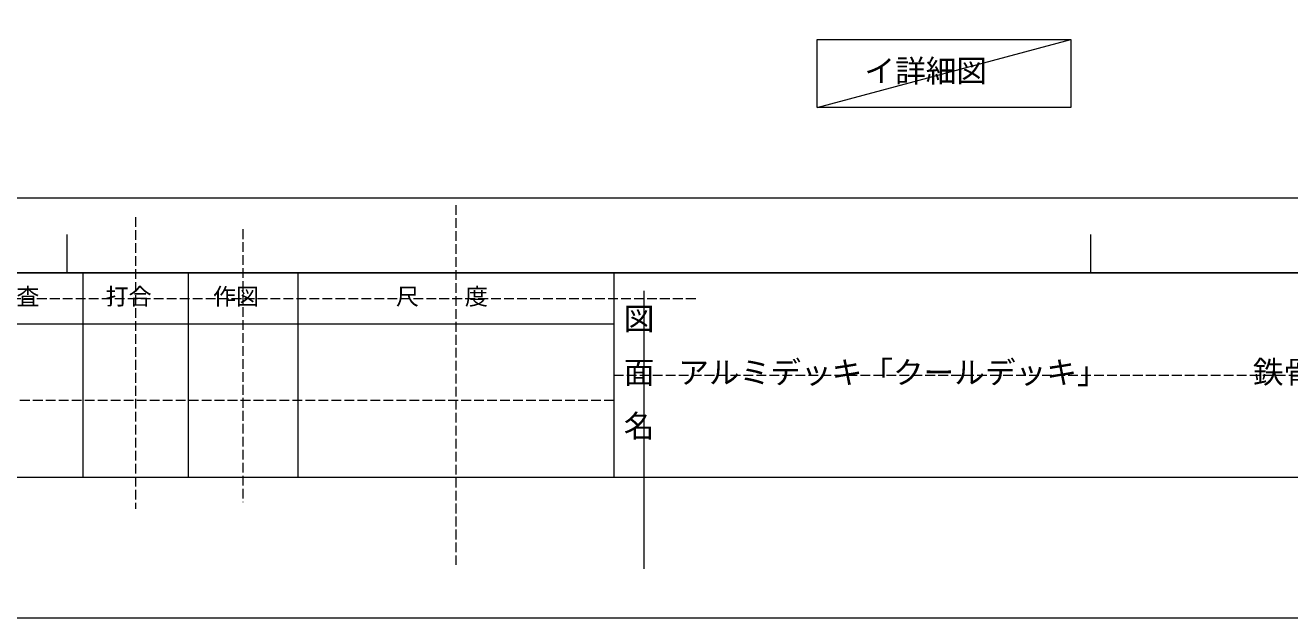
# Model space of a CAD drawing. Units: millimetres on the paper. Extents: x -420 to 420, y -297 to 297.
# Drawn here: x 128.1 to 293.1, y -297 to -219.7 of the extents above; entities that cross this region are included whole.
import ezdxf
from ezdxf.enums import TextEntityAlignment as Align

# ---------------------------------------------------------------- set-up
doc = ezdxf.new("R2010")
doc.units = ezdxf.units.MM
doc.linetypes.add('USER3', pattern=[1.693333, 1.27, -0.423333])
for name, color, linetype, lineweight in [('0-2_A-C01-補助線(非印刷)', 222, 'Continuous', 18), ('0-4_0-A01-枠A', 4, 'Continuous', 18), ('0-6_A-B03-文字_書込_大', 7, 'Continuous', 18), ('0-B_4-F', 7, 'USER3', 18)]:
    doc.layers.add(name, color=color, linetype=linetype, lineweight=lineweight)
doc.layers.add('0-3_0-A02-枠B', color=5, linetype='Continuous')
doc.layers.add('0-5_A-B01-文字_タイトル室名', color=7, linetype='Continuous')
doc.styles.add('ＭＳ ゴシック', font='')
doc.styles.get('ＭＳ ゴシック').set_extended_font_data('MS Gothic')

msp = doc.modelspace()

# ---------------------------------------------------------------- linework, layer by layer
at = {"layer": '0-2_A-C01-補助線(非印刷)'}
for p, q in [((231.425, -230.432), (264.51, -221.543)), ((208.776, -254.333), (208.776, -290.618))]:
    msp.add_line(p, q, dxfattribs=at)
at = {"layer": '0-2_A-C01-補助線(非印刷)', "linetype": 'USER3'}
for p, q in [((184.254, -243.168), (184.254, -290.111)), ((142.468, -244.741), (142.468, -282.806)), ((156.488, -246.311), (156.488, -281.923)), ((114.38, -255.333), (215.845, -255.333)), ((204.873, -265.333), (343.263, -265.333)), ((204.873, -268.667), (117.985, -268.667))]:
    msp.add_line(p, q, dxfattribs=at)
at = {"layer": '0-2_A-C01-補助線(非印刷)', "color": 9}
for p, q in [((133.556, -252), (133.556, -247)), ((267.111, -252), (267.111, -247))]:
    msp.add_line(p, q, dxfattribs=at)
at = {"layer": '0-2_A-C01-補助線(非印刷)'}
for points in [[(-420.5, -297), (420.5, -297), (420.5, 297), (-420.5, 297)], [(-400.667, 278.667), (400.667, 278.667), (400.667, -252), (-400.667, -252)], [(99.443, -242.196), (361.058, -242.196), (361.058, -39.392), (99.443, -39.392)]]:
    msp.add_lwpolyline(points, close=True, dxfattribs=at)
at = {"layer": '0-4_0-A01-枠A'}
for p, q in [((-400.667, -252), (343.263, -252)), ((135.596, -252), (135.596, -278.667)), ((149.341, -252), (149.341, -278.667)), ((163.635, -252), (163.635, -278.667)), ((204.873, -252), (204.873, -258.667)), ((117.985, -258.667), (204.873, -258.667)), ((204.873, -258.667), (204.873, -278.667)), ((-400.667, -278.667), (345.987, -278.667))]:
    msp.add_line(p, q, dxfattribs=at)
at = {"layer": '0-6_A-B03-文字_書込_大'}
msp.add_lwpolyline([(231.425, -221.543), (264.51, -221.543), (264.51, -230.432), (231.425, -230.432)], close=True, dxfattribs=at)
at = {"layer": '0-B_4-F'}
msp.add_lwpolyline([(-420.5, -297), (420.5, -297), (420.5, 297), (-420.5, 297)], close=True, dxfattribs=at)

# ---------------------------------------------------------------- texts
at = {"layer": '0-3_0-A02-枠B', "color": 7, "style": 'ＭＳ ゴシック'}
for s, height, p in [('照\u3000査', 2.199, (120.943, -256.833)), ('打合', 2.199, (138.57, -256.833)), ('作図', 2.199, (152.59, -256.833)), ('尺\u3000\u3000度', 2.199, (176.457, -256.833)), ('図', 2.933, (206.177, -260.333)), ('面', 2.933, (206.177, -267.333)), ('名', 2.933, (206.177, -274.333))]:
    msp.add_text(s, height=height, dxfattribs=at).set_placement(p, align=Align.BOTTOM_LEFT)
at = {"layer": '0-5_A-B01-文字_タイトル室名', "style": 'ＭＳ ゴシック'}
for s, p in [('アルミデッキ「クールデッキ」', (213.292, -267.333)), ('鉄骨階段納まり図', (288.244, -267.286))]:
    msp.add_text(s, height=2.933, dxfattribs=at).set_placement(p, align=Align.BOTTOM_LEFT)
at = {"layer": '0-6_A-B03-文字_書込_大', "style": 'ＭＳ ゴシック'}
msp.add_text('イ詳細図', height=2.933, dxfattribs=at).set_placement((237.571, -227.987), align=Align.BOTTOM_LEFT)

doc.saveas('drawing.dxf')
